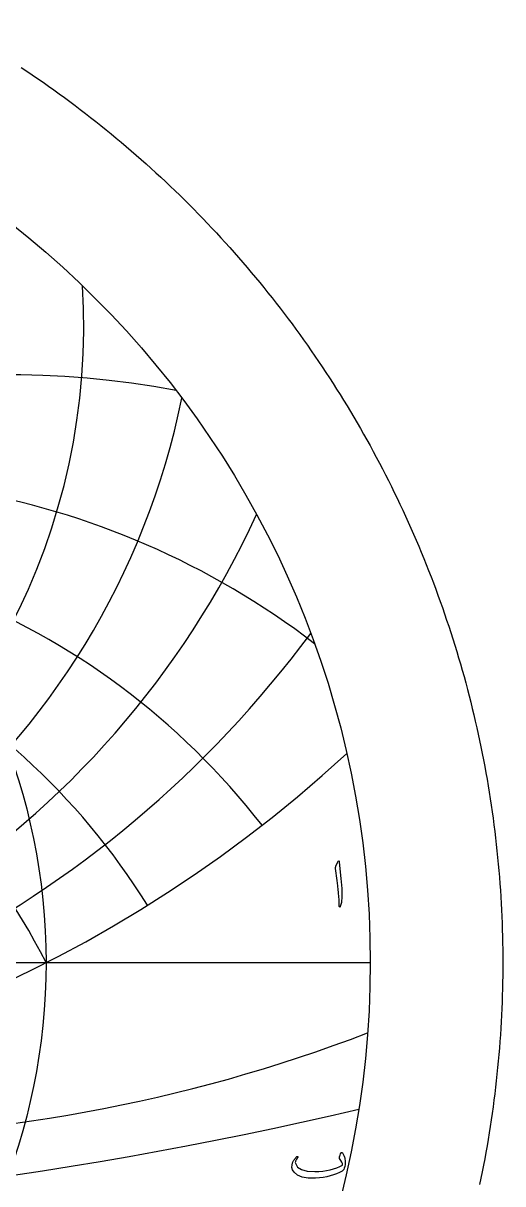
# Model space of a CAD drawing. Header units: millimetres. Extents: x -68 to 68, y -68 to 70.
# Drawn here: x 37.8 to 68.5, y -14.1 to 60 of the extents above; entities that cross this region are included whole.
import ezdxf

# ---------------------------------------------------------------- set-up
doc = ezdxf.new("R2010")
doc.units = ezdxf.units.MM
for name, color, linetype in [('CUT_OUTER', 1, 'Continuous'), ('ENGRAVE', 7, 'Continuous'), ('ENGRAVE_FINE', 8, 'Continuous'), ('TEXT', 5, 'Continuous')]:
    doc.layers.add(name, color=color, linetype=linetype)

msp = doc.modelspace()

# ---------------------------------------------------------------- linework, layer by layer
at = {"layer": 'CUT_OUTER'}
msp.add_lwpolyline([(37.6926, 57.1672), (38.0427, 56.9349), (38.3913, 56.7004), (38.7385, 56.4638), (39.0842, 56.225), (39.4285, 55.9841), (39.7712, 55.7411), (40.1125, 55.4961), (40.4523, 55.2489), (40.7905, 54.9996), (41.1272, 54.7483), (41.4624, 54.4949), (41.796, 54.2395), (42.128, 53.982), (42.4584, 53.7225), (42.7873, 53.461), (43.1145, 53.1974), (43.4401, 52.9319), (43.764, 52.6644), (44.0864, 52.3948), (44.407, 52.1233), (44.726, 51.8499), (45.0433, 51.5745), (45.3589, 51.2971), (45.6728, 51.0178), (45.985, 50.7366), (46.2954, 50.4535), (46.6042, 50.1685), (46.9111, 49.8816), (47.2163, 49.5928), (47.5197, 49.3022), (47.8213, 49.0097), (48.1211, 48.7153), (48.4191, 48.4191), (48.7153, 48.1211), (49.0097, 47.8213), (49.3022, 47.5197), (49.5928, 47.2163), (49.8816, 46.9111), (50.1685, 46.6042), (50.4535, 46.2954), (50.7366, 45.985), (51.0178, 45.6728), (51.2971, 45.3589), (51.5745, 45.0433), (51.8499, 44.726), (52.1233, 44.407), (52.3948, 44.0864), (52.6644, 43.764), (52.9319, 43.4401), (53.1974, 43.1145), (53.461, 42.7873), (53.7225, 42.4584), (53.982, 42.128), (54.2395, 41.796), (54.4949, 41.4624), (54.7483, 41.1272), (54.9996, 40.7905), (55.2489, 40.4523), (55.4961, 40.1125), (55.7411, 39.7712), (55.9841, 39.4285), (56.225, 39.0842), (56.4638, 38.7385), (56.7004, 38.3913), (56.9349, 38.0427), (57.1672, 37.6926), (57.3974, 37.3411), (57.6255, 36.9882), (57.8513, 36.634), (58.075, 36.2783), (58.2965, 35.9213), (58.5159, 35.5629), (58.733, 35.2032), (58.9479, 34.8421), (59.1605, 34.4798), (59.371, 34.1161), (59.5792, 33.7512), (59.7852, 33.385), (59.9889, 33.0175), (60.1904, 32.6488), (60.3896, 32.2789), (60.5865, 31.9077), (60.7811, 31.5354), (60.9735, 31.1618), (61.1635, 30.7871), (61.3513, 30.4113), (61.5367, 30.0342), (61.7199, 29.6561), (61.9007, 29.2768), (62.0791, 28.8965), (62.2553, 28.515), (62.4291, 28.1325), (62.6005, 27.7489), (62.7696, 27.3643), (62.9363, 26.9786), (63.1007, 26.5919), (63.2627, 26.2042), (63.4222, 25.8156), (63.5795, 25.4259), (63.7343, 25.0354), (63.8867, 24.6438), (64.0367, 24.2513), (64.1843, 23.858), (64.3295, 23.4637), (64.4722, 23.0685), (64.6126, 22.6725), (64.7505, 22.2756), (64.8859, 21.8779), (65.0189, 21.4794), (65.1495, 21.08), (65.2776, 20.6799), (65.4033, 20.2789), (65.5265, 19.8772), (65.6472, 19.4748), (65.7655, 19.0716), (65.8813, 18.6677), (65.9946, 18.2632), (66.1054, 17.8579), (66.2137, 17.4519), (66.3196, 17.0453), (66.4229, 16.6381), (66.5237, 16.2302), (66.6221, 15.8217), (66.7179, 15.4126), (66.8112, 15.003), (66.902, 14.5927), (66.9903, 14.182), (67.076, 13.7706), (67.1593, 13.3588), (67.24, 12.9465), (67.3181, 12.5337), (67.3938, 12.1204), (67.4669, 11.7066), (67.5374, 11.2924), (67.6055, 10.8778), (67.6709, 10.4628), (67.7339, 10.0474), (67.7942, 9.6316), (67.8521, 9.2154), (67.9073, 8.7989), (67.96, 8.3821), (68.0102, 7.9649), (68.0578, 7.5475), (68.1028, 7.1297), (68.1453, 6.7117), (68.1852, 6.2935), (68.2225, 5.875), (68.2573, 5.4563), (68.2895, 5.0373), (68.3191, 4.6182), (68.3461, 4.1989), (68.3706, 3.7795), (68.3925, 3.3599), (68.4118, 2.9402), (68.4286, 2.5204), (68.4428, 2.1005), (68.4544, 1.6805), (68.4634, 1.2604), (68.4698, 0.8403), (68.4737, 0.4202), (68.475, 0), (68.4737, -0.4202), (68.4698, -0.8403), (68.4634, -1.2604), (68.4544, -1.6805), (68.4428, -2.1005), (68.4286, -2.5204), (68.4118, -2.9402), (68.3925, -3.3599), (68.3706, -3.7795), (68.3461, -4.1989), (68.3191, -4.6182), (68.2895, -5.0373), (68.2573, -5.4563), (68.2225, -5.875), (68.1852, -6.2935), (68.1453, -6.7117), (68.1028, -7.1297), (68.0578, -7.5475), (68.0102, -7.9649), (67.96, -8.3821), (67.9073, -8.7989), (67.8521, -9.2154), (67.7942, -9.6316), (67.7339, -10.0474), (67.6709, -10.4628), (67.6055, -10.8778), (67.5374, -11.2924), (67.4669, -11.7066), (67.3938, -12.1204), (67.3181, -12.5337), (67.24, -12.9465), (67.1593, -13.3588), (67.076, -13.7706), (66.9903, -14.182)], dxfattribs=at)
at = {"layer": 'ENGRAVE'}
msp.add_lwpolyline([(-60, 0), (60, 0)], dxfattribs=at)
for radius in [60, 39.2754]:
    msp.add_circle((0, 0), radius, dxfattribs=at)
for centre, radius, start, end in [((0, 40.657), 41.6855, 176.459436, 3.540564), ((0, 45.864), 48.9551, 191.562988, 348.437012), ((0, 52.8698), 58.0405, 204.693673, 335.306327), ((0, -20.0118), 44.0798, 27, 153), ((0, -20.0118), 44.0798, 27, 153), ((0, 62.6561), 69.9353, 216.531385, 323.468615), ((0, 77.0822), 86.5114, 227.454482, 312.545518), ((23.879, 89.1176), 100.2732, 269.591509, 291.011145)]:
    msp.add_arc(centre, radius, start, end, dxfattribs=at)
at = {"layer": 'ENGRAVE_FINE'}
for centre, radius, start, end in [((36.9873, -20.0118), 57.5421, 79.386319, 167.224604), ((36.9873, -20.0118), 57.5421, 79.386319, 167.224604), ((25.4495, -20.0118), 50.8989, 52.496211, 164.217081), ((25.4495, -20.0118), 50.8989, 52.496211, 164.217081), ((16.0437, -20.0118), 46.9087, 37.850402, 160.915032), ((16.0437, -20.0118), 46.9087, 37.850402, 160.915032), ((7.7725, -20.0118), 44.7598, 31.933211, 157.220413), ((7.7725, -20.0118), 44.7598, 31.933211, 157.220413), ((0, 241.3862), 257.6546, 256.701805, 283.298195)]:
    msp.add_arc(centre, radius, start, end, dxfattribs=at)
at = {"layer": 'TEXT'}
for points in [[(57.9089, 6.4018), (57.9496, 6.4806), (57.9824, 6.5082), (58.0071, 6.4848), (58.0239, 6.4103), (58.1218, 5.3671), (58.1801, 4.7268), (58.1932, 4.2153), (58.161, 3.8326), (58.0835, 3.5787), (58.0694, 3.5579), (58.0569, 3.5468), (58.046, 3.5452), (58.0367, 3.5532), (58.0292, 3.5657), (58.0239, 3.5819), (58.0207, 3.6019), (58.0196, 3.6255), (58.0196, 3.81), (58.0111, 4.0056), (57.9941, 4.2124), (57.9685, 4.4303), (57.963, 4.4873), (57.9462, 4.6411), (57.9182, 4.8918), (57.8791, 5.2393), (57.7854, 6.0101), (57.7833, 6.051), (57.7854, 6.0888), (57.7918, 6.1234), (57.8025, 6.1548)], [(58.2196, -12.1525), (58.2482, -12.1884), (58.2745, -12.2281), (58.2983, -12.2715), (58.3197, -12.3186), (58.3387, -12.3691), (58.3554, -12.4229), (58.3696, -12.4798), (58.3814, -12.54), (58.3969, -12.6608), (58.4006, -12.7806), (58.3926, -12.8993), (58.3729, -13.0169), (58.3431, -13.1217), (58.3048, -13.2064), (58.258, -13.2708), (58.2026, -13.315), (58.027, -13.4078), (57.8407, -13.4906), (57.6437, -13.5633), (57.4361, -13.6258), (57.2179, -13.6777), (56.9891, -13.7184), (56.7495, -13.7479), (56.4994, -13.7663), (56.0305, -13.7615), (55.6456, -13.6961), (55.3449, -13.5699), (55.1283, -13.3831), (55.0394, -13.237), (54.9984, -13.0797), (55.0053, -12.9112), (55.0601, -12.7316), (55.0786, -12.6929), (55.1001, -12.6534), (55.1244, -12.613), (55.1517, -12.5719), (55.1819, -12.53), (55.215, -12.4873), (55.2511, -12.4438), (55.2901, -12.3995), (55.3031, -12.387), (55.3167, -12.3792), (55.3308, -12.3763), (55.3454, -12.3782), (55.3553, -12.3819), (55.3635, -12.3888), (55.3702, -12.3989), (55.3752, -12.4122), (55.3776, -12.4248), (55.3763, -12.4367), (55.3713, -12.4482), (55.3625, -12.4591), (55.326, -12.5025), (55.2933, -12.5474), (55.2643, -12.594), (55.239, -12.6422), (55.2217, -12.6882), (55.2124, -12.7327), (55.211, -12.7755), (55.2177, -12.8168), (55.3508, -13.0576), (55.6009, -13.2266), (55.9682, -13.3237), (56.4525, -13.349), (56.7188, -13.3388), (56.9726, -13.3166), (57.2138, -13.2824), (57.4425, -13.2362), (57.659, -13.178), (57.8636, -13.1079), (58.0561, -13.0258), (58.2367, -12.9317), (58.2191, -12.8439), (58.1792, -12.7465), (58.1169, -12.6395), (58.0323, -12.523), (58.0296, -12.5118), (58.0301, -12.491), (58.0339, -12.4607), (58.0408, -12.4208), (58.0427, -12.4168), (58.044, -12.4133), (58.0448, -12.4104), (58.0451, -12.408), (58.0589, -12.3537), (58.0791, -12.293), (58.1057, -12.226), (58.1387, -12.1525), (58.1534, -12.1302), (58.1717, -12.1227), (58.1938, -12.1302), (58.2196, -12.1525)]]:
    msp.add_lwpolyline(points, close=True, dxfattribs=at)

doc.saveas('drawing.dxf')
